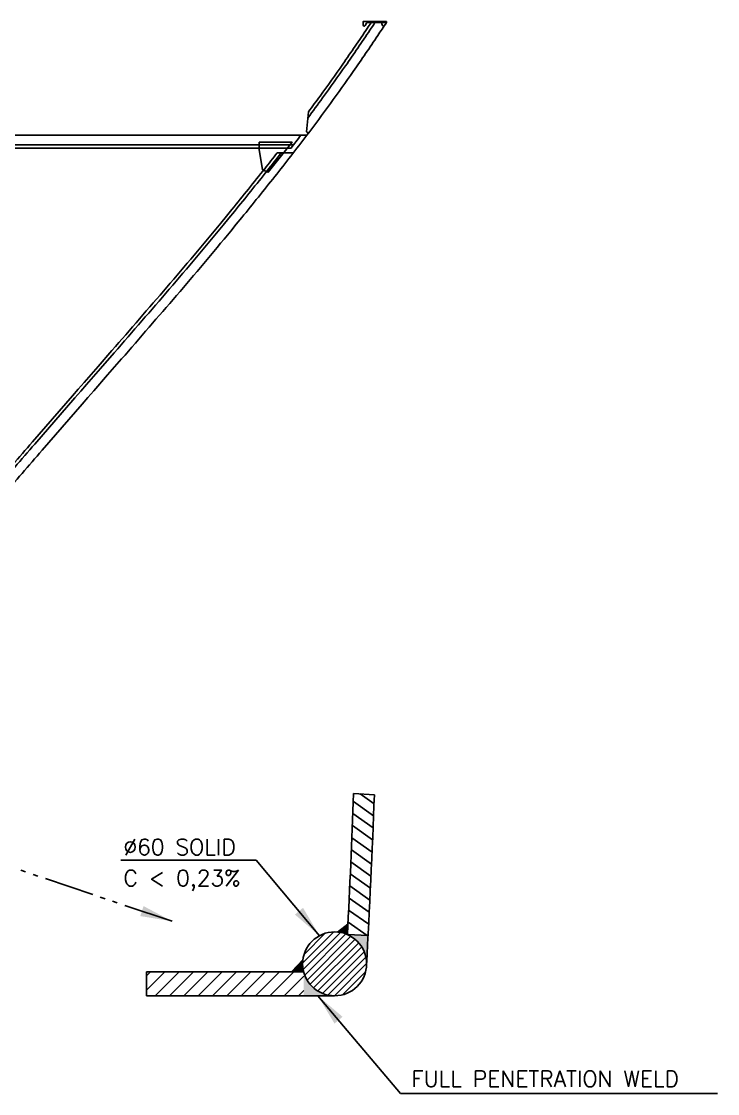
# Model space of a CAD drawing. Extents: x 53504 to 217282, y 25397 to 142583.
# Drawn here: x 172856 to 177214, y 102821 to 109531 of the extents above; entities that cross this region are included whole.
import ezdxf

# ---------------------------------------------------------------- set-up
doc = ezdxf.new("R2010")
doc.units = 0
doc.header["$LTSCALE"] = 250
doc.linetypes.add('PHANTOM', pattern=[2.1, 1.25, -0.2, 0.125, -0.2, 0.125, -0.2])
for name, color, linetype in [('S0CO1', 1, 'CONTINUOUS'), ('S0CO2', 2, 'CONTINUOUS'), ('S0CO5', 4, 'CONTINUOUS'), ('S0PH1', 1, 'PHANTOM'), ('S0TX2', 2, 'CONTINUOUS')]:
    doc.layers.add(name, color=color, linetype=linetype)
doc.styles.add('ROMANS', font='romans', dxfattribs={"height": 100})
doc.dimstyles.new('ORGINAL', dxfattribs={"dimscale": 100, "dimtxt": 1.8, "dimasz": 2, "dimexe": 0.5, "dimexo": 1, "dimgap": 0.5, "dimtad": 1, "dimdec": 0, "dimdsep": 46, "dimtxsty": 'ROMANS', "dimcen": 0, "dimclrd": 1, "dimclre": 1, "dimclrt": 2, "dimadec": 3, "dimazin": 2, "dimtfac": 1, "dimtdec": 0, "dimtmove": 0, "dimatfit": 3, "dimfxl": 1, "dimtvp": 100, "dimtolj": 1, "dimarcsym": 0})

msp = doc.modelspace()

# ---------------------------------------------------------------- hatches: boundary and pattern name
at = {"layer": 'S0CO1'}
h = msp.add_hatch(dxfattribs=at)
h.set_pattern_fill('ANSI31', color=0, scale=20, angle=279.6270239, style=0)
h.set_pattern_definition([(324.62702, (162916.29, 66533.575), (36.75994, 51.77796), [])])
h.paths.add_polyline_path([(175065.375, 104690.803), (174935.627, 104699.951, -0.0035699), (174896.221, 103816.382), (175026.047, 103809.663, 0.00355264)])
for points in [[(174833.605, 103832.276, -0.08128573), (174896.221, 103816.382, 0.00025881), (174899.502, 103880.419)], [(174896.221, 103816.382, -0.18460046), (174998.162, 103716.363, -0.12151414), (175016.064, 103622.254, 0.00075592), (175026.047, 103809.663)], [(174616.354, 103633.021, -0.03160507), (174617.949, 103658.229), (174545.548, 103583.021), (174622.705, 103583.021, -0.06325422)], [(174816.354, 103433.021, -0.34199871), (174622.705, 103583.021), (174622.705, 103433.021)]]:
    msp.add_hatch(color=0, dxfattribs=at).paths.add_polyline_path(points)
h = msp.add_hatch(dxfattribs=at)
h.set_pattern_fill('ANSI31', color=0, scale=10, style=0)
h.set_pattern_definition([(45, (148539.03, 74867.024), (-22.45064, 22.45064), [])])
edge = h.paths.add_edge_path()
edge.add_arc((174816.354, 103633.021), 200, 0, 360)
h = msp.add_hatch(dxfattribs=at)
h.set_pattern_fill('ANSI31', color=0, scale=20, style=0)
h.set_pattern_definition([(45, (148539.03, 74867.024), (-44.90128, 44.90128), [])])
h.paths.add_polyline_path([(173638.271, 103583.021), (173638.271, 103433.021), (174622.705, 103433.021), (174622.705, 103583.021)])

# ---------------------------------------------------------------- linework, layer by layer
at = {"layer": 'S0CO1', "color": 0}
for p, q in [((167912.666, 108758.765), (174559.109, 108758.765)), ((167928.08, 108738.765), (174543.694, 108738.765)), ((174558.421, 108708.765), (174457.081, 108708.765)), ((174935.627, 104699.951), (175065.375, 104690.803)), ((174899.502, 103880.419), (174833.605, 103832.276)), ((174896.221, 103816.382), (175026.047, 103809.663)), ((174545.548, 103583.021), (174617.949, 103658.229)), ((173638.271, 103583.021), (173638.271, 103433.021))]:
    msp.add_line(p, q, dxfattribs=at)
at = {"layer": 'S0CO1', "color": 0, "flags": 128}
for points in [[(174648.939, 108926.943, 0.00320849), (174741.469, 109052.618, 0.004619), (174884.296, 109253.123, 0.004989), (175037.108, 109476.614, 0.00108068), (175068.858, 109524.275)], [(174652.594, 108965.357, 0.00252948), (174725.288, 109064.373, 0.004619), (174867.9, 109264.576, 0.004989), (175020.486, 109487.737, 0.00082999), (175044.853, 109524.275)], [(174543.694, 108738.765, 0.0018556), (174604.998, 108818.765, 0.00139071)], [(172514.077, 106418.765, -0.0010119), (172557.397, 106470.341, -0.001234), (172674.987, 106609.08, -0.00217238), (172924.61, 106899.597), (173175.57, 107188.147), (173211.908, 107229.781), (173248.194, 107271.364), (173335.289, 107371.301), (173422.332, 107471.292, 0.001141), (173766.509, 107868.572, 0.00598637), (174103.947, 108269.5), (174138.946, 108312.23), (174173.891, 108355.078, 0.002698), (174378.94, 108609.705, 0.00233152), (174457.081, 108708.765)], [(172540.162, 106418.765, -0.00076016), (172572.685, 106457.447, -0.001234), (172690.212, 106596.111, -0.00217228), (172939.712, 106886.485), (173190.649, 107175.009), (173226.976, 107216.63), (173263.263, 107258.214), (173350.367, 107358.16), (173437.417, 107458.16, 0.001141), (173781.655, 107855.511, 0.00598653), (174119.411, 108256.816), (174154.432, 108299.573), (174189.39, 108342.438, 0.002698), (174394.584, 108597.245, 0.00261972), (174482.45, 108708.765)]]:
    msp.add_lwpolyline(points, format="xyb", dxfattribs=at)
at = {"layer": 'S0CO1', "color": 0}
msp.add_lwpolyline([(174653.459, 108833.034), (174640.765, 108841.026), (174652.594, 108965.357)], dxfattribs=at)
msp.add_lwpolyline([(174365.276, 108602.981), (174400.947, 108587.627), (174549.808, 108774.845), (174344.92, 108774.845), (174344.92, 108729.845), (174365.276, 108602.981)], close=True, dxfattribs=at)
msp.add_circle((174816.354, 103633.021), 200, dxfattribs=at)
msp.add_arc((175140.778, 109524.275), 30, 180, 236.5600834, dxfattribs=at)
at = {"layer": 'S0CO2', "color": 0}
msp.add_lwpolyline([(175140.778, 109531.275), (174995.778, 109531.275), (174995.778, 109508.275, 0.76732699), (175006.974, 109505.275), (175016.211, 109521.275, -0.26794919), (175021.408, 109524.275), (175140.778, 109524.275)], format="xyb", close=True, dxfattribs=at)
at = {"layer": 'S0CO5', "color": 0}
for p, q in [((167829.112, 108818.765), (174642.662, 108818.765)), ((174622.705, 103583.021), (173638.271, 103583.021)), ((174816.354, 103433.021), (173638.271, 103433.021))]:
    msp.add_line(p, q, dxfattribs=at)
at = {"layer": 'S0CO5', "color": 0, "flags": 128}
msp.add_lwpolyline([(172735.887, 106557.204, -0.002172), (172985.017, 106847.147), (173235.887, 107135.594), (173272.18, 107177.176), (173308.471, 107218.765), (173395.6, 107318.74), (173482.672, 107418.765, 0.001141), (173827.093, 107816.327, 0.005987), (174165.802, 108218.765), (174200.889, 108261.603), (174235.887, 108304.517, 0.002698), (174441.518, 108559.865, 0.006023), (174642.662, 108818.765, 0.005059), (174790.013, 109017.355, 0.004619), (174933.485, 109218.765, 0.004989), (175086.972, 109443.245, 0.00182729), (175140.778, 109524.275)], format="xyb", dxfattribs=at)
at = {"layer": 'S0CO5', "color": 0}
for points in [[(174896.221, 103816.382, 0.0035699), (174935.627, 104699.951, 0.0035699)], [(175016.045, 103621.905, 0.00430997), (175065.375, 104690.803, 0.00430997)]]:
    msp.add_lwpolyline(points, format="xyb", dxfattribs=at)

# ---------------------------------------------------------------- texts
at = {"layer": 'S0TX2', "color": 0, "style": 'ROMANS'}
for s, p in [('Ø60 SOLID', (173494.824, 104314.259)), ('C < 0,23%', (173494.824, 104119.978)), ('FULL PENETRATION WELD', (175296.532, 102863.491))]:
    msp.add_text(s, height=100, dxfattribs=at).set_placement(p)

# ---------------------------------------------------------------- leaders
at = {"layer": 'S0CO1', "color": 0}
for points in [[(174721.814, 103809.266), (174325.313, 104282.17), (173478.626, 104282.17)], [(174711.683, 103433.021), (175229.582, 102821.202), (177213.65, 102821.202)]]:
    msp.add_leader(points, dimstyle='ORGINAL', override={"dimgap": 1, "dimtad": 0}, dxfattribs=at)
at = {"layer": 'S0PH1', "color": 0}
msp.add_leader([(173799.709, 103899.319), (172656.176, 104284.421)], dimstyle='ORGINAL', override={"dimgap": 1, "dimtad": 0}, dxfattribs=at)

doc.saveas('drawing.dxf')
